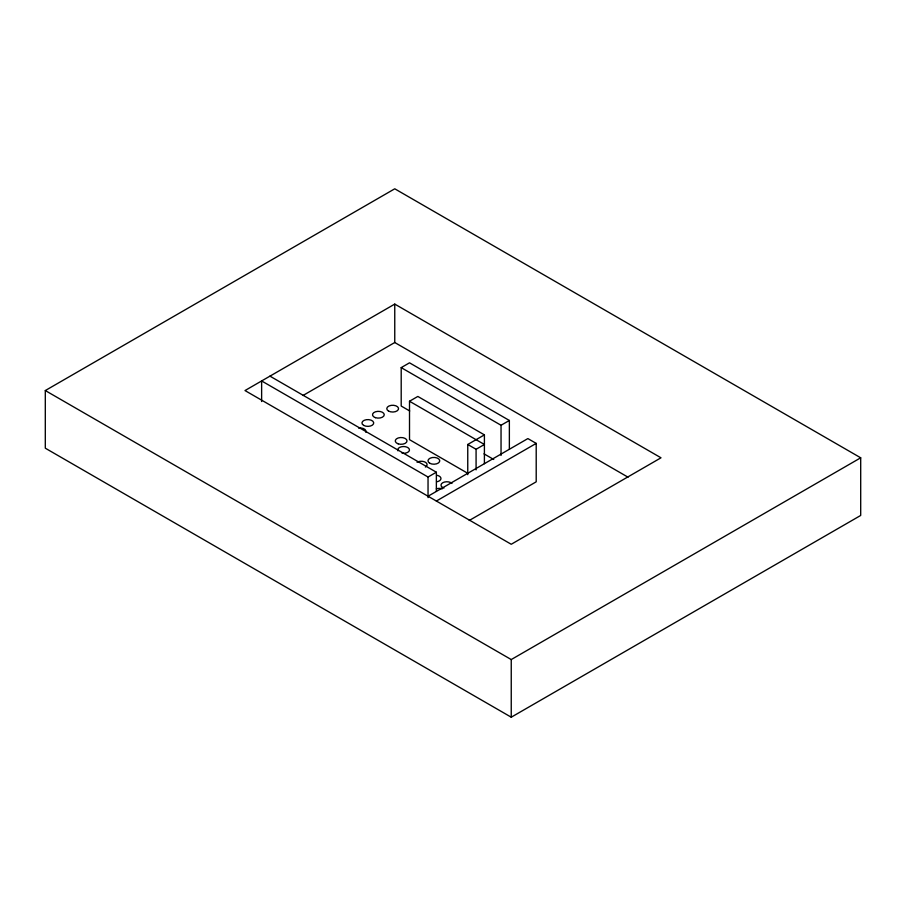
<?xml version="1.0" encoding="UTF-8"?>
<svg xmlns="http://www.w3.org/2000/svg" width="906" height="906" viewBox="0 0 906 906"><rect width="100%" height="100%" fill="white"/><g stroke="black" fill="none" stroke-linecap="round" stroke-linejoin="round"><path stroke-width="1.36" d="M45.3 390.554L394.756 188.799L860.7 457.802L860.7 515.446L511.244 717.201L45.3 448.198L45.3 390.554L511.244 659.557L860.7 457.802M394.756 304.088L244.994 390.554L511.244 544.268L661.006 457.802L394.756 304.088L394.756 342.513L628.039 477.19M302.989 395.492L394.756 342.513M409.716 410.973L401.199 406.047L401.199 367.621L409.512 362.819L509.365 420.463L509.365 449.285M467.609 473.215L409.512 439.67L409.512 401.245L417.836 396.443L484.404 434.869L484.404 463.691M467.756 474.676L467.756 444.484L484.404 434.869M401.199 367.621L501.041 425.265L509.365 420.463M261.63 401.528L261.63 380.939L428.04 477.02L436.364 472.219L436.364 491.426M467.756 444.484L476.08 449.285L484.404 444.484L409.512 401.245M428.04 496.239L527.881 438.583L536.205 443.396L536.205 481.822L469.24 520.486M436.364 501.041L536.205 443.396M483.997 453.849L493.736 459.478M269.954 376.137L436.364 472.219M511.244 659.557L511.244 717.201M501.041 425.265L501.041 455.458M476.08 449.285L476.08 469.874M428.04 477.02L428.04 497.609M436.364 488.832A5.889 3.397 0 0 1 442.241 488.832M443.94 488.085A5.889 3.397 0 0 1 442.717 482.739A5.889 3.397 0 0 1 451.969 483.442M436.59 475.242A5.889 3.397 0 0 1 440.95 478.527A5.889 3.397 0 0 1 436.59 481.811M417.043 462.241A5.889 3.397 0 0 1 425.367 462.241A5.889 3.397 0 0 1 425.367 467.043M397.904 450.803A5.889 3.397 0 0 1 403.079 446.545A5.889 3.397 0 0 1 409.444 450.225A5.889 3.397 0 0 1 402.06 453.204M358.595 428.074A5.889 3.397 0 0 1 365.809 432.23M429.704 463.226A5.889 3.397 0 0 0 439.546 461.698A5.889 3.397 0 0 0 432.343 457.541A5.889 3.397 0 0 0 429.704 463.226M398.198 443.849A5.889 3.397 0 0 0 407.02 440.905A5.889 3.397 0 0 0 398.198 437.972A5.889 3.397 0 0 0 398.198 443.849M363.68 425.39A5.889 3.397 0 0 0 373.521 423.861A5.889 3.397 0 0 0 366.318 419.705A5.889 3.397 0 0 0 363.68 425.39M375.435 417.666A5.889 3.397 0 0 0 384.257 414.733A5.889 3.397 0 0 0 375.435 411.788A5.889 3.397 0 0 0 375.435 417.666M388.515 411.052A5.889 3.397 0 0 0 398.357 409.523A5.889 3.397 0 0 0 391.154 405.367A5.889 3.397 0 0 0 388.515 411.052"/></g></svg>
